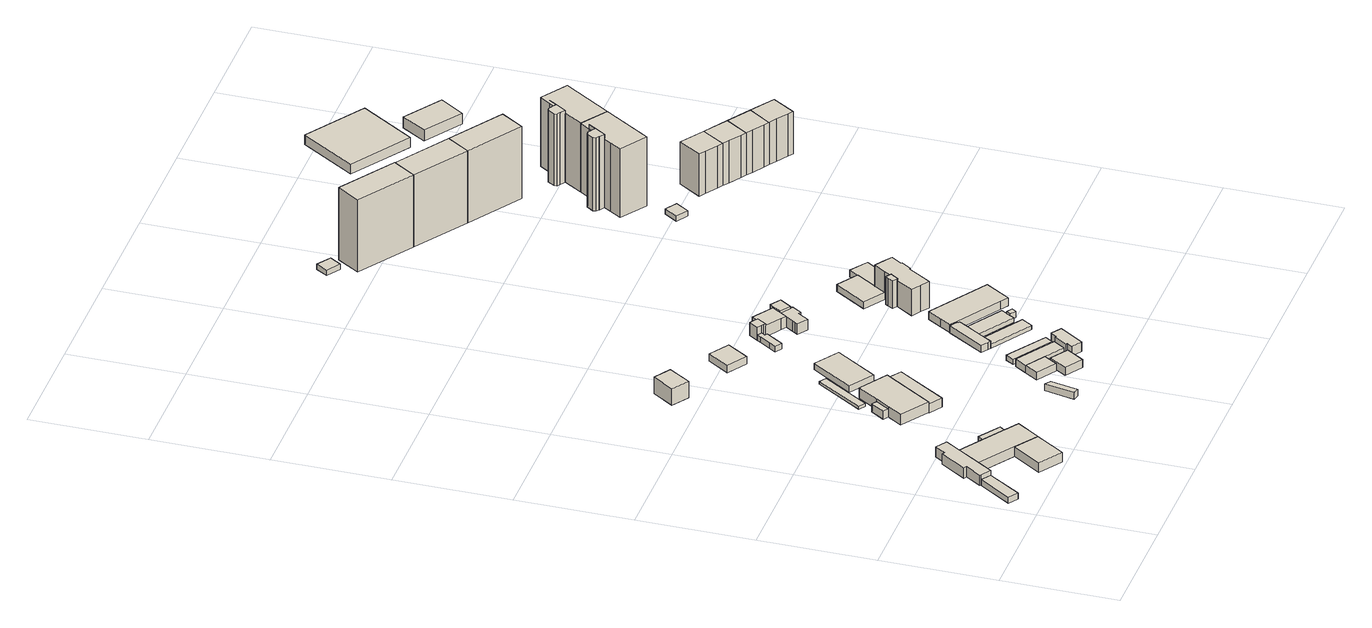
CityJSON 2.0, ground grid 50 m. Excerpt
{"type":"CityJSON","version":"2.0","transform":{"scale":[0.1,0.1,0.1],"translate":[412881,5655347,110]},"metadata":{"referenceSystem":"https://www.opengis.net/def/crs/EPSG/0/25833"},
"CityObjects":{
"building1":{"type":"Building","attributes":{"name":"Botanischer Garten der Technischen Universität Dresden","Dachtyp_tdc":"tdcPolyFlatRoof","Gemeindeschluessel":14612000,"Dachneigung":5.53,"QualitaetDacherkennung":78,"Geometrietyp2DReferenz":"3000","measuredHeight":3,"function":"31001_3023","roofType":"2100"},"geometry":[{"type":"Solid","lod":"1","boundaries":[[[[0,1,2,3]],[[4,5,6,7]],[[3,5,4,0]],[[2,6,5,3]],[[1,7,6,2]],[[0,4,7,1]]]]}]},
"building2":{"type":"Building","attributes":{"name":"Botanischer Garten der Technischen Universität Dresden","Dachtyp_tdc":"tdcPolyFlatRoof","Gemeindeschluessel":14612000,"Dachneigung":10.25,"QualitaetDacherkennung":73,"Geometrietyp2DReferenz":"3000","measuredHeight":5.51,"function":"31001_3023","roofType":"2100"},"geometry":[{"type":"Solid","lod":"1","boundaries":[[[[8,9,10,11,12,13,14,15,16,17,18]],[[19,20,21,22,23,24,25,26,27,28,29]],[[18,20,19,8]],[[17,21,20,18]],[[16,22,21,17]],[[15,23,22,16]],[[14,24,23,15]],[[13,25,24,14]],[[12,26,25,13]],[[11,27,26,12]],[[10,28,27,11]],[[9,29,28,10]],[[8,19,29,9]]]]}]},
"building3":{"type":"Building","attributes":{"name":"Botanischer Garten der Technischen Universität Dresden","Dachtyp_tdc":"tdcGableRoof","Gemeindeschluessel":14612000,"Dachneigung":22.83,"QualitaetDacherkennung":67,"Geometrietyp2DReferenz":"3000","measuredHeight":5.96,"function":"31001_3023","roofType":"3100"},"geometry":[{"type":"Solid","lod":"1","boundaries":[[[[30,31,32,33]],[[34,35,36,37]],[[33,35,34,30]],[[32,36,35,33]],[[31,37,36,32]],[[30,34,37,31]]]]}]},
"building4":{"type":"Building","attributes":{"name":"Botanischer Garten der Technischen Universität Dresden","Gemeindeschluessel":14612000,"Geometrietyp2DReferenz":"3000","function":"31001_3023","roofType":"9999"},"children":["building4-1","building4-2"]},
"building4-1":{"type":"BuildingPart","attributes":{"Dachtyp_tdc":"tdcFreeFormRoof","Dachneigung":22.62,"QualitaetDacherkennung":15,"Geometrietyp2DReferenz":"3000","measuredHeight":3.88,"roofType":"5000"},"parents":["building4"],"geometry":[{"type":"Solid","lod":"1","boundaries":[[[[38,39,40,41]],[[42,43,44,45]],[[41,43,42,38]],[[40,44,43,41]],[[39,45,44,40]],[[38,42,45,39]]]]}]},
"building4-2":{"type":"BuildingPart","attributes":{"Dachtyp_tdc":"tdcGableRoof","Dachneigung":22.24,"QualitaetDacherkennung":70,"Geometrietyp2DReferenz":"3000","measuredHeight":5.74,"roofType":"3100"},"parents":["building4"],"geometry":[{"type":"Solid","lod":"1","boundaries":[[[[46,47,48,49,50,51,52,53]],[[42,45,54,55,56,57,58,59]],[[53,45,42,46]],[[52,54,45,53]],[[51,55,54,52]],[[50,56,55,51]],[[49,57,56,50]],[[48,58,57,49]],[[47,59,58,48]],[[46,42,59,47]]]]}]},
"building5":{"type":"Building","attributes":{"name":"Botanischer Garten der Technischen Universität Dresden","Gemeindeschluessel":14612000,"Geometrietyp2DReferenz":"3000","function":"31001_3023","roofType":"9999"},"children":["building5-1","building5-2"]},
"building5-1":{"type":"BuildingPart","attributes":{"Dachtyp_tdc":"tdcGableRoof","Dachneigung":27.25,"QualitaetDacherkennung":62,"Geometrietyp2DReferenz":"3000","measuredHeight":6.7,"roofType":"3100"},"parents":["building5"],"geometry":[{"type":"Solid","lod":"1","boundaries":[[[[60,61,62,63,64,65]],[[66,67,68,69,70,71]],[[65,67,66,60]],[[64,68,67,65]],[[63,69,68,64]],[[62,70,69,63]],[[61,71,70,62]],[[60,66,71,61]]]]}]},
"building5-2":{"type":"BuildingPart","attributes":{"Dachtyp_tdc":"tdcPolyFlatRoof","Dachneigung":26.25,"QualitaetDacherkennung":67,"Geometrietyp2DReferenz":"3000","measuredHeight":4.37,"roofType":"2100"},"parents":["building5"],"geometry":[{"type":"Solid","lod":"1","boundaries":[[[[72,73,74,75]],[[76,67,66,77]],[[75,67,76,72]],[[74,66,67,75]],[[73,77,66,74]],[[72,76,77,73]]]]}]},
"building6":{"type":"Building","attributes":{"name":"Botanischer Garten der Technischen Universität Dresden","Dachtyp_tdc":"tdcFreeFormRoof","Gemeindeschluessel":14612000,"Dachneigung":52.84,"QualitaetDacherkennung":47,"Geometrietyp2DReferenz":"3000","measuredHeight":2.51,"function":"31001_3023","roofType":"5000"},"geometry":[{"type":"Solid","lod":"1","boundaries":[[[[78,79,80,81]],[[82,83,84,85]],[[81,83,82,78]],[[80,84,83,81]],[[79,85,84,80]],[[78,82,85,79]]]]}]},
"building7":{"type":"Building","attributes":{"name":"Botanischer Garten der Technischen Universität Dresden","Dachtyp_tdc":"tdcGableRoof","Gemeindeschluessel":14612000,"Dachneigung":26.02,"QualitaetDacherkennung":59,"Geometrietyp2DReferenz":"3000","measuredHeight":5.06,"function":"31001_3023","roofType":"3100"},"geometry":[{"type":"Solid","lod":"1","boundaries":[[[[86,87,88,89]],[[90,91,92,93]],[[89,91,90,86]],[[88,92,91,89]],[[87,93,92,88]],[[86,90,93,87]]]]}]},
"building8":{"type":"Building","attributes":{"name":"Botanischer Garten der Technischen Universität Dresden","Dachtyp_tdc":"tdcFreeFormRoof","Gemeindeschluessel":14612000,"Dachneigung":35.93,"QualitaetDacherkennung":25,"Geometrietyp2DReferenz":"3000","measuredHeight":3.64,"function":"31001_3023","roofType":"5000"},"geometry":[{"type":"Solid","lod":"1","boundaries":[[[[94,95,96,97]],[[98,99,100,101]],[[97,99,98,94]],[[96,100,99,97]],[[95,101,100,96]],[[94,98,101,95]]]]}]},
"building9":{"type":"Building","attributes":{"Dachtyp_tdc":"tdcPolyFlatRoof","Gemeindeschluessel":14612000,"Dachneigung":0,"QualitaetDacherkennung":75,"Geometrietyp2DReferenz":"3000","measuredHeight":7.71,"function":"31001_2000","roofType":"1000"},"geometry":[{"type":"Solid","lod":"1","boundaries":[[[[102,103,104,105]],[[106,107,108,109]],[[105,107,106,102]],[[104,108,107,105]],[[103,109,108,104]],[[102,106,109,103]]]]}]},
"building10":{"type":"Building","attributes":{"name":"Botanischer Garten der Technischen Universität Dresden","Dachtyp_tdc":"tdcPolyFlatRoof","Gemeindeschluessel":14612000,"Dachneigung":0,"QualitaetDacherkennung":34,"Geometrietyp2DReferenz":"3000","measuredHeight":3,"function":"31001_3023","roofType":"1000"},"geometry":[{"type":"Solid","lod":"1","boundaries":[[[[110,111,112,113]],[[114,115,116,117]],[[113,115,114,110]],[[112,116,115,113]],[[111,117,116,112]],[[110,114,117,111]]]]}]},
"building11":{"type":"Building","attributes":{"name":"Botanischer Garten der Technischen Universität Dresden","Dachtyp_tdc":"tdcGableRoof","Gemeindeschluessel":14612000,"Dachneigung":20.56,"QualitaetDacherkennung":50,"Geometrietyp2DReferenz":"3000","measuredHeight":4.34,"function":"31001_3023","roofType":"3100"},"geometry":[{"type":"Solid","lod":"1","boundaries":[[[[118,119,120,121]],[[122,123,124,125]],[[121,123,122,118]],[[120,124,123,121]],[[119,125,124,120]],[[118,122,125,119]]]]}]},
"building12":{"type":"Building","attributes":{"name":"Botanischer Garten der Technischen Universität Dresden","Dachtyp_tdc":"tdcFreeFormRoof","Gemeindeschluessel":14612000,"Dachneigung":25.49,"QualitaetDacherkennung":22,"Geometrietyp2DReferenz":"3000","measuredHeight":4.76,"function":"31001_3023","roofType":"5000"},"geometry":[{"type":"Solid","lod":"1","boundaries":[[[[126,127,128,129]],[[130,131,132,133]],[[129,131,130,126]],[[128,132,131,129]],[[127,133,132,128]],[[126,130,133,127]]]]}]},
"building13":{"type":"Building","attributes":{"Dachtyp_tdc":"tdcPolyFlatRoof","Gemeindeschluessel":14612000,"Dachneigung":0,"QualitaetDacherkennung":91,"Geometrietyp2DReferenz":"3000","measuredHeight":3.35,"function":"31001_2000","roofType":"1000"},"geometry":[{"type":"Solid","lod":"1","boundaries":[[[[134,135,136,137]],[[138,139,140,141]],[[137,139,138,134]],[[136,140,139,137]],[[135,141,140,136]],[[134,138,141,135]]]]}]},
"building14":{"type":"Building","attributes":{"name":"Botanischer Garten der Technischen Universität Dresden","Dachtyp_tdc":"tdcGableRoof","Gemeindeschluessel":14612000,"Dachneigung":21.24,"QualitaetDacherkennung":56,"Geometrietyp2DReferenz":"3000","measuredHeight":4.22,"function":"31001_3023","roofType":"3100"},"geometry":[{"type":"Solid","lod":"1","boundaries":[[[[142,143,144,145]],[[146,147,148,149]],[[145,147,146,142]],[[144,148,147,145]],[[143,149,148,144]],[[142,146,149,143]]]]}]},
"building15":{"type":"Building","attributes":{"name":"Botanischer Garten der Technischen Universität Dresden","Dachtyp_tdc":"tdcGableRoof","Gemeindeschluessel":14612000,"Dachneigung":30.75,"QualitaetDacherkennung":60,"Geometrietyp2DReferenz":"3000","measuredHeight":3.03,"function":"31001_3023","roofType":"3100"},"geometry":[{"type":"Solid","lod":"1","boundaries":[[[[150,151,152,153]],[[154,155,156,157]],[[153,155,154,150]],[[152,156,155,153]],[[151,157,156,152]],[[150,154,157,151]]]]}]},
"building16":{"type":"Building","attributes":{"name":"Botanischer Garten der Technischen Universität Dresden","Dachtyp_tdc":"tdcFreeFormRoof","Gemeindeschluessel":14612000,"Dachneigung":17.38,"QualitaetDacherkennung":49,"Geometrietyp2DReferenz":"3000","measuredHeight":5.72,"function":"31001_3023","roofType":"5000"},"geometry":[{"type":"Solid","lod":"1","boundaries":[[[[158,159,160,161,162,163,164,165]],[[166,167,168,169,170,171,172,173]],[[165,167,166,158]],[[164,168,167,165]],[[163,169,168,164]],[[162,170,169,163]],[[161,171,170,162]],[[160,172,171,161]],[[159,173,172,160]],[[158,166,173,159]]]]}]},
"building17":{"type":"Building","attributes":{"name":"Botanischer Garten der Technischen Universität Dresden","Dachtyp_tdc":"tdcGableRoof","Gemeindeschluessel":14612000,"Dachneigung":25,"QualitaetDacherkennung":39,"Geometrietyp2DReferenz":"3000","measuredHeight":4.21,"function":"31001_3023","roofType":"3100"},"geometry":[{"type":"Solid","lod":"1","boundaries":[[[[174,175,176,177,178,179,180,181,182,183,184]],[[185,186,187,188,189,190,191,192,193,194,195]],[[184,186,185,174]],[[183,187,186,184]],[[182,188,187,183]],[[181,189,188,182]],[[180,190,189,181]],[[179,191,190,180]],[[178,192,191,179]],[[177,193,192,178]],[[176,194,193,177]],[[175,195,194,176]],[[174,185,195,175]]]]}]},
"building18":{"type":"Building","attributes":{"name":"Botanischer Garten der Technischen Universität Dresden","Dachtyp_tdc":"tdcFreeFormRoof","Gemeindeschluessel":14612000,"Dachneigung":41.84,"QualitaetDacherkennung":37,"Geometrietyp2DReferenz":"3000","measuredHeight":3.21,"function":"31001_3023","roofType":"5000"},"geometry":[{"type":"Solid","lod":"1","boundaries":[[[[196,197,198,199]],[[200,201,202,203]],[[199,201,200,196]],[[198,202,201,199]],[[197,203,202,198]],[[196,200,203,197]]]]}]},
"building19":{"type":"Building","attributes":{"name":"Botanischer Garten der Technischen Universität Dresden","Gemeindeschluessel":14612000,"Geometrietyp2DReferenz":"3000","function":"31001_3023","roofType":"9999"},"children":["building19-1","building19-2","building19-3","building19-4"]},
"building19-1":{"type":"BuildingPart","attributes":{"Dachtyp_tdc":"tdcPolyFlatRoof","Dachneigung":5.89,"QualitaetDacherkennung":60,"Geometrietyp2DReferenz":"3000","measuredHeight":2.79,"roofType":"2100"},"parents":["building19"],"geometry":[{"type":"Solid","lod":"1","boundaries":[[[[204,205,206,207,208,209,210,211,212]],[[213,214,215,216,217,218,219,220,221]],[[212,214,213,204]],[[211,215,214,212]],[[210,216,215,211]],[[209,217,216,210]],[[208,218,217,209]],[[207,219,218,208]],[[206,220,219,207]],[[205,221,220,206]],[[204,213,221,205]]]]}]},
"building19-2":{"type":"BuildingPart","attributes":{"Dachtyp_tdc":"tdcPolyFlatRoof","Dachneigung":0,"QualitaetDacherkennung":46,"Geometrietyp2DReferenz":"3000","measuredHeight":5.2,"roofType":"1000"},"parents":["building19"],"geometry":[{"type":"Solid","lod":"1","boundaries":[[[[222,223,224,225,226,227,228]],[[229,230,231,232,233,234,235]],[[228,230,229,222]],[[227,231,230,228]],[[226,232,231,227]],[[225,233,232,226]],[[224,234,233,225]],[[223,235,234,224]],[[222,229,235,223]]]]}]},
"building19-3":{"type":"BuildingPart","attributes":{"Dachtyp_tdc":"tdcFreeFormRoof","Dachneigung":46.63,"QualitaetDacherkennung":18,"Geometrietyp2DReferenz":"3000","measuredHeight":7.2,"roofType":"5000"},"parents":["building19"],"geometry":[{"type":"Solid","lod":"1","boundaries":[[[[236,237,238,239,240,241,242]],[[243,213,221,244,245,234,233]],[[242,243,233,236]],[[241,213,243,242]],[[240,221,213,241]],[[239,244,221,240]],[[238,245,244,239]],[[237,234,245,238]],[[236,233,234,237]]]]}]},
"building19-4":{"type":"BuildingPart","attributes":{"Dachtyp_tdc":"tdcGableRoof","Dachneigung":36.79,"QualitaetDacherkennung":11,"Geometrietyp2DReferenz":"3000","measuredHeight":7.29,"roofType":"3100"},"parents":["building19"],"geometry":[{"type":"Solid","lod":"1","boundaries":[[[[246,247,248,249,250]],[[251,252,230,229,253]],[[250,252,251,246]],[[249,230,252,250]],[[248,229,230,249]],[[247,253,229,248]],[[246,251,253,247]]]]}]},
"building20":{"type":"Building","attributes":{"name":"Botanischer Garten der Technischen Universität Dresden","Dachtyp_tdc":"tdcPolyFlatRoof","Gemeindeschluessel":14612000,"Dachneigung":5.19,"QualitaetDacherkennung":68,"Geometrietyp2DReferenz":"3000","measuredHeight":5.17,"function":"31001_3023","roofType":"2100"},"geometry":[{"type":"Solid","lod":"1","boundaries":[[[[254,255,256,257,258,259,260,261,262,263]],[[264,265,266,267,268,269,270,271,272,273]],[[263,265,264,254]],[[262,266,265,263]],[[261,267,266,262]],[[260,268,267,261]],[[259,269,268,260]],[[258,270,269,259]],[[257,271,270,258]],[[256,272,271,257]],[[255,273,272,256]],[[254,264,273,255]]]]}]},
"building21":{"type":"Building","attributes":{"name":"Botanischer Garten der Technischen Universität Dresden","Gemeindeschluessel":14612000,"Geometrietyp2DReferenz":"3000","function":"31001_3023","roofType":"9999"},"children":["building21-1","building21-2"]},
"building21-1":{"type":"BuildingPart","attributes":{"Dachtyp_tdc":"tdcPolyFlatRoof","Dachneigung":4.58,"QualitaetDacherkennung":38,"Geometrietyp2DReferenz":"3000","measuredHeight":3,"roofType":"2100"},"parents":["building21"],"geometry":[{"type":"Solid","lod":"1","boundaries":[[[[274,275,276,277]],[[278,279,280,281]],[[277,279,278,274]],[[276,280,279,277]],[[275,281,280,276]],[[274,278,281,275]]]]}]},
"building21-2":{"type":"BuildingPart","attributes":{"Dachtyp_tdc":"tdcGableRoof","Dachneigung":31.6,"QualitaetDacherkennung":53,"Geometrietyp2DReferenz":"3000","measuredHeight":3.16,"roofType":"3100"},"parents":["building21"],"geometry":[{"type":"Solid","lod":"1","boundaries":[[[[282,283,284,285,286,287,288,289]],[[290,291,292,293,294,280,295,279]],[[289,291,290,282]],[[288,292,291,289]],[[287,293,292,288]],[[286,294,293,287]],[[285,280,294,286]],[[284,295,280,285]],[[283,279,295,284]],[[282,290,279,283]]]]}]},
"building22":{"type":"Building","attributes":{"name":"Botanischer Garten der Technischen Universität Dresden","Dachtyp_tdc":"tdcGableRoof","Gemeindeschluessel":14612000,"Dachneigung":29.39,"QualitaetDacherkennung":63,"Geometrietyp2DReferenz":"3000","measuredHeight":5.51,"function":"31001_3023","roofType":"3100"},"geometry":[{"type":"Solid","lod":"1","boundaries":[[[[296,297,298,299,300,301,302]],[[303,304,305,306,307,308,309]],[[302,304,303,296]],[[301,305,304,302]],[[300,306,305,301]],[[299,307,306,300]],[[298,308,307,299]],[[297,309,308,298]],[[296,303,309,297]]]]}]},
"building23":{"type":"Building","attributes":{"name":"Botanischer Garten der Technischen Universität Dresden","Gemeindeschluessel":14612000,"Geometrietyp2DReferenz":"3000","function":"31001_3023","roofType":"9999"},"children":["building23-1","building23-2"]},
"building23-1":{"type":"BuildingPart","attributes":{"Dachtyp_tdc":"tdcFreeFormRoof","Dachneigung":41.44,"QualitaetDacherkennung":62,"Geometrietyp2DReferenz":"3000","measuredHeight":14.4,"roofType":"5000"},"parents":["building23"],"geometry":[{"type":"Solid","lod":"1","boundaries":[[[[310,311,312,313,314,315,316,317,318,319,320,321,322,323]],[[324,325,326,327,328,329,330,331,332,333,334,335,336,337]],[[323,325,324,310]],[[322,326,325,323]],[[321,327,326,322]],[[320,328,327,321]],[[319,329,328,320]],[[318,330,329,319]],[[317,331,330,318]],[[316,332,331,317]],[[315,333,332,316]],[[314,334,333,315]],[[313,335,334,314]],[[312,336,335,313]],[[311,337,336,312]],[[310,324,337,311]]]]}]},
"building23-2":{"type":"BuildingPart","attributes":{"Dachtyp_tdc":"tdcGableRoof","Dachneigung":30.18,"QualitaetDacherkennung":36,"Geometrietyp2DReferenz":"3000","measuredHeight":13.61,"roofType":"3100"},"parents":["building23"],"geometry":[{"type":"Solid","lod":"1","boundaries":[[[[338,339,340,341,342,343,344]],[[345,331,330,346,347,348,332]],[[344,331,345,338]],[[343,330,331,344]],[[342,346,330,343]],[[341,347,346,342]],[[340,348,347,341]],[[339,332,348,340]],[[338,345,332,339]]]]}]},
"building24":{"type":"Building","attributes":{"name":"Botanischer Garten der Technischen Universität Dresden","Gemeindeschluessel":14612000,"Geometrietyp2DReferenz":"3000","function":"31001_3023","roofType":"9999"},"children":["building24-1","building24-2"]},
"building24-1":{"type":"BuildingPart","attributes":{"Dachtyp_tdc":"tdcPolyFlatRoof","Dachneigung":0,"QualitaetDacherkennung":59,"Geometrietyp2DReferenz":"3000","measuredHeight":3.08,"roofType":"1000"},"parents":["building24"],"geometry":[{"type":"Solid","lod":"1","boundaries":[[[[349,350,351,352,353,354,355]],[[356,357,358,359,360,361,362]],[[354,357,356,355]],[[353,358,357,354]],[[352,359,358,353]],[[351,360,359,352]],[[350,361,360,351]],[[349,362,361,350]],[[355,356,362,349]]]]}]},
"building24-2":{"type":"BuildingPart","attributes":{"Dachtyp_tdc":"tdcPolyFlatRoof","Dachneigung":0,"QualitaetDacherkennung":82,"Geometrietyp2DReferenz":"3000","measuredHeight":3.12,"roofType":"1000"},"parents":["building24"],"geometry":[{"type":"Solid","lod":"1","boundaries":[[[[363,364,365,366,367]],[[368,356,362,369,370]],[[367,356,368,363]],[[366,362,356,367]],[[365,369,362,366]],[[364,370,369,365]],[[363,368,370,364]]]]}]},
"building25":{"type":"Building","attributes":{"Dachtyp_tdc":"tdcPolyFlatRoof","Gemeindeschluessel":14612000,"Dachneigung":0,"QualitaetDacherkennung":64,"Geometrietyp2DReferenz":"3000","measuredHeight":2.39,"function":"31001_9998","roofType":"1000"},"geometry":[{"type":"Solid","lod":"1","boundaries":[[[[371,372,373,374]],[[375,376,377,378]],[[374,376,375,371]],[[373,377,376,374]],[[372,378,377,373]],[[371,375,378,372]]]]}]},
"building26":{"type":"Building","attributes":{"Dachtyp_tdc":"tdcPolyFlatRoof","Gemeindeschluessel":14612000,"Dachneigung":0,"QualitaetDacherkennung":46,"Geometrietyp2DReferenz":"3000","measuredHeight":33.78,"function":"31001_9998","roofType":"1000"},"geometry":[{"type":"Solid","lod":"1","boundaries":[[[[379,380,381,382]],[[383,384,385,386]],[[382,384,383,379]],[[381,385,384,382]],[[380,386,385,381]],[[379,383,386,380]]]]}]},
"building27":{"type":"Building","attributes":{"Dachtyp_tdc":"tdcPolyFlatRoof","Gemeindeschluessel":14612000,"Dachneigung":0,"QualitaetDacherkennung":45,"Geometrietyp2DReferenz":"3000","measuredHeight":33.74,"function":"31001_9998","roofType":"1000"},"geometry":[{"type":"Solid","lod":"1","boundaries":[[[[387,388,389,390]],[[391,392,384,383]],[[390,392,391,387]],[[389,384,392,390]],[[388,383,384,389]],[[387,391,383,388]]]]}]},
"building28":{"type":"Building","attributes":{"Dachtyp_tdc":"tdcPolyFlatRoof","Gemeindeschluessel":14612000,"Dachneigung":0,"QualitaetDacherkennung":86,"Geometrietyp2DReferenz":"3000","measuredHeight":2.37,"function":"31001_9998","roofType":"1000"},"geometry":[{"type":"Solid","lod":"1","boundaries":[[[[393,394,395,396]],[[397,398,399,400]],[[396,398,397,393]],[[395,399,398,396]],[[394,400,399,395]],[[393,397,400,394]]]]}]},
"building29":{"type":"Building","attributes":{"Dachtyp_tdc":"tdcPolyFlatRoof","Gemeindeschluessel":14612000,"Dachneigung":0,"QualitaetDacherkennung":43,"Geometrietyp2DReferenz":"3000","measuredHeight":33.72,"function":"31001_9998","roofType":"1000"},"geometry":[{"type":"Solid","lod":"1","boundaries":[[[[390,401,402,387]],[[392,391,403,404]],[[387,391,392,390]],[[402,403,391,387]],[[401,404,403,402]],[[390,392,404,401]]]]}]},
"building30":{"type":"Building","attributes":{"Gemeindeschluessel":14612000,"Geometrietyp2DReferenz":"3000","function":"31001_9998","roofType":"9999"},"children":["building30-1","building30-2"]},
"building30-1":{"type":"BuildingPart","attributes":{"Dachtyp_tdc":"tdcHipAndGableRoof","Dachneigung":16.52,"QualitaetDacherkennung":16,"Geometrietyp2DReferenz":"3000","measuredHeight":33.97,"roofType":"5000"},"parents":["building30"],"geometry":[{"type":"Solid","lod":"1","boundaries":[[[[405,406,407,408,409,410,411]],[[412,413,414,415,416,417,418]],[[411,413,412,405]],[[410,414,413,411]],[[409,415,414,410]],[[408,416,415,409]],[[407,417,416,408]],[[406,418,417,407]],[[405,412,418,406]]]]}]},
"building30-2":{"type":"BuildingPart","attributes":{"Dachtyp_tdc":"tdcPolyFlatRoof","Dachneigung":12.11,"QualitaetDacherkennung":37,"Geometrietyp2DReferenz":"3000","measuredHeight":34.78,"roofType":"2100"},"parents":["building30"],"geometry":[{"type":"MultiSurface","lod":"1","boundaries":[[[419,420,421,422,423,424,425,426,427,428,429,430]],[[431,432,433,434,435,413,436,437,438,439,440,441]],[[430,432,431,419]],[[429,433,432,430]],[[428,434,433,429]],[[427,435,434,428]],[[426,413,435,427]],[[436,425,424,437]],[[423,438,437,424]],[[422,439,438,423]],[[421,440,439,422]],[[420,441,440,421]],[[419,431,441,420]]]}]},
"building31":{"type":"Building","attributes":{"Dachtyp_tdc":"tdcPolyFlatRoof","Gemeindeschluessel":14612000,"Dachneigung":0,"QualitaetDacherkennung":52,"Geometrietyp2DReferenz":"3000","measuredHeight":19.74,"function":"31001_9998","roofType":"1000"},"geometry":[{"type":"Solid","lod":"1","boundaries":[[[[442,443,444,445,446,447]],[[448,449,450,451,452,453]],[[447,449,448,442]],[[446,450,449,447]],[[445,451,450,446]],[[444,452,451,445]],[[443,453,452,444]],[[442,448,453,443]]]]}]},
"building32":{"type":"Building","attributes":{"Dachtyp_tdc":"tdcPolyFlatRoof","Gemeindeschluessel":14612000,"Dachneigung":0,"QualitaetDacherkennung":51,"Geometrietyp2DReferenz":"3000","measuredHeight":19.69,"function":"31001_9998","roofType":"1000"},"geometry":[{"type":"Solid","lod":"1","boundaries":[[[[454,455,445,444,456,457]],[[458,459,460,452,451,461]],[[457,459,458,454]],[[456,460,459,457]],[[444,452,460,456]],[[445,451,452,444]],[[455,461,451,445]],[[454,458,461,455]]]]}]},
"building33":{"type":"Building","attributes":{"Gemeindeschluessel":14612000,"Geometrietyp2DReferenz":"3000","function":"31001_9998","roofType":"9999"},"children":["building33-1","building33-2"]},
"building33-1":{"type":"BuildingPart","attributes":{"Dachtyp_tdc":"tdcHipAndGableRoof","Dachneigung":15.51,"QualitaetDacherkennung":18,"Geometrietyp2DReferenz":"3000","measuredHeight":34.06,"roofType":"5000"},"parents":["building33"],"geometry":[{"type":"Solid","lod":"1","boundaries":[[[[462,463,464,465,466,467,468,469]],[[470,471,472,473,474,415,414,475]],[[469,471,470,462]],[[468,472,471,469]],[[467,473,472,468]],[[466,474,473,467]],[[465,415,474,466]],[[464,414,415,465]],[[463,475,414,464]],[[462,470,475,463]]]]}]},
"building33-2":{"type":"BuildingPart","attributes":{"Dachtyp_tdc":"tdcFreeFormRoof","Dachneigung":12.85,"QualitaetDacherkennung":18,"Geometrietyp2DReferenz":"3000","measuredHeight":34.31,"roofType":"5000"},"parents":["building33"],"geometry":[{"type":"Solid","lod":"1","boundaries":[[[[476,477,478,479,480,479,481,482,483,484,485,486]],[[487,488,489,490,491,492,493,494,472,494,470,495]],[[486,488,487,476]],[[485,489,488,486]],[[484,490,489,485]],[[483,491,490,484]],[[482,492,491,483]],[[481,493,492,482]],[[479,494,493,481]],[[478,470,494,479]],[[477,495,470,478]],[[476,487,495,477]]]]}]},
"building34":{"type":"Building","attributes":{"Dachtyp_tdc":"tdcPolyFlatRoof","Gemeindeschluessel":14612000,"Dachneigung":0,"QualitaetDacherkennung":52,"Geometrietyp2DReferenz":"3000","measuredHeight":19.69,"function":"31001_9998","roofType":"1000"},"geometry":[{"type":"Solid","lod":"1","boundaries":[[[[454,496,497,498,499,455]],[[458,461,500,501,502,503]],[[455,461,458,454]],[[499,500,461,455]],[[498,501,500,499]],[[497,502,501,498]],[[496,503,502,497]],[[454,458,503,496]]]]}]},
"building35":{"type":"Building","attributes":{"Dachtyp_tdc":"tdcPolyFlatRoof","Gemeindeschluessel":14612000,"Dachneigung":0,"QualitaetDacherkennung":50,"Geometrietyp2DReferenz":"3000","measuredHeight":19.7,"function":"31001_9998","roofType":"1000"},"geometry":[{"type":"Solid","lod":"1","boundaries":[[[[504,505,506,507,508,509]],[[510,511,512,513,514,515]],[[509,511,510,504]],[[508,512,511,509]],[[507,513,512,508]],[[506,514,513,507]],[[505,515,514,506]],[[504,510,515,505]]]]}]},
"building36":{"type":"Building","attributes":{"Dachtyp_tdc":"tdcGableRoof","Gemeindeschluessel":14612000,"Dachneigung":24.74,"QualitaetDacherkennung":39,"Geometrietyp2DReferenz":"3000","measuredHeight":8.01,"function":"31001_3211","roofType":"3100"},"geometry":[{"type":"Solid","lod":"1","boundaries":[[[[516,517,518,519]],[[520,521,522,523]],[[519,521,520,516]],[[518,522,521,519]],[[517,523,522,518]],[[516,520,523,517]]]]}]},
"building37":{"type":"Building","attributes":{"name":"Berufliches Schulzentrum für Agrarwirtschaft und Ernährung Dresden","Dachtyp_tdc":"tdcPolyFlatRoof","Gemeindeschluessel":14612000,"Dachneigung":4.58,"QualitaetDacherkennung":79,"Geometrietyp2DReferenz":"3000","measuredHeight":5.56,"function":"31001_3021","roofType":"2100"},"geometry":[{"type":"Solid","lod":"1","boundaries":[[[[524,525,526,527]],[[528,529,530,531]],[[527,529,528,524]],[[526,530,529,527]],[[525,531,530,526]],[[524,528,531,525]]]]}]}
},
"vertices":[
[99,258,68],[6,117,68],[47,90,68],[140,231,68],[99,258,40],[140,231,40],[47,90,40],[6,117,40],
[140,231,90],[184,298,90],[250,398,90],[289,458,90],[243,488,90],[212,442,90],[200,450,90],[126,338,90],[139,330,90],[94,261,90],[99,258,90],[140,231,42],[99,258,42],[94,261,42],[139,330,42],[126,338,42],[200,450,42],[212,442,42],[243,488,42],[289,458,42],[250,398,42],[184,298,42],
[441,129,84],[342,195,84],[259,70,84],[359,4,84],[441,129,38],[359,4,38],[259,70,38],[342,195,38],
[363,324,75],[455,264,75],[477,296,75],[385,357,75],[363,324,40],[385,357,40],[477,296,40],[455,264,40],
[363,324,85],[250,398,85],[184,298,85],[342,195,85],[441,129,85],[507,229,85],[455,263,85],[455,264,85],[455,263,40],[507,229,40],[441,129,40],[342,195,40],[184,298,40],[250,398,40],
[464,752,93],[422,689,93],[542,610,93],[682,824,93],[561,902,93],[502,811,93],[464,752,44],[502,811,44],[561,902,44],[682,824,44],[542,610,44],[422,689,44],
[481,825,82],[443,766,82],[464,752,82],[502,811,82],[481,825,44],[443,766,44],
[508,860,60],[638,1062,60],[609,1081,60],[479,879,60],[508,860,47],[479,879,47],[609,1081,47],[638,1062,47],
[546,609,82],[601,573,82],[738,784,82],[683,820,82],[546,609,40],[683,820,40],[738,784,40],[601,573,40],
[816,95,66],[844,89,66],[868,208,66],[842,225,66],[816,95,35],[842,225,35],[868,208,35],[844,89,35],
[420,1561,86],[480,1654,86],[409,1700,86],[348,1608,86],[420,1561,9],[348,1608,9],[409,1700,9],[480,1654,9],
[808,1062,78],[703,1131,78],[584,950,78],[689,881,78],[808,1062,48],[689,881,48],[584,950,48],[703,1131,48],
[989,223,72],[1025,280,72],[941,334,72],[904,277,72],[989,223,37],[904,277,37],[941,334,37],[1025,280,37],
[969,180,74],[1044,131,74],[1094,207,74],[1019,256,74],[969,180,37],[1019,256,37],[1094,207,37],[1044,131,37],
[585,1453,79],[669,1398,79],[730,1491,79],[646,1546,79],[585,1453,45],[646,1546,45],[730,1491,45],[669,1398,45],
[973,384,73],[941,334,73],[1107,228,73],[1139,277,73],[973,384,38],[1139,277,38],[1107,228,38],[941,334,38],
[1003,432,64],[981,397,64],[1150,288,64],[1172,322,64],[1003,432,40],[1172,322,40],[1150,288,40],[981,397,40],
[1112,197,83],[1154,169,83],[1223,273,83],[1181,301,83],[1163,275,83],[1157,279,83],[1119,222,83],[1125,218,83],[1112,197,38],[1125,218,38],[1119,222,38],[1157,279,38],[1163,275,38],[1181,301,38],[1223,273,38],[1154,169,38],
[1160,672,78],[1151,677,78],[1154,681,78],[1151,683,78],[1123,701,78],[1021,540,78],[1050,522,78],[1061,515,78],[1091,562,78],[1109,590,78],[1146,650,78],[1160,672,44],[1146,650,44],[1109,590,44],[1091,562,44],[1061,515,44],[1050,522,44],[1021,540,44],[1123,701,44],[1151,683,44],[1154,681,44],[1151,677,44],
[1061,515,63],[1242,402,63],[1271,448,63],[1091,562,63],[1061,515,43],[1091,562,43],[1271,448,43],[1242,402,43],
[860,1395,74],[841,1407,74],[830,1391,74],[798,1343,74],[781,1316,74],[810,1297,74],[827,1324,74],[859,1372,74],[849,1379,74],[860,1395,48],[849,1379,48],[859,1372,48],[827,1324,48],[810,1297,48],[781,1316,48],[798,1343,48],[830,1391,48],[841,1407,48],
[1009,1395,100],[921,1452,100],[902,1424,100],[876,1384,100],[944,1340,100],[965,1327,100],[984,1357,100],[1009,1395,48],[984,1357,48],[965,1327,48],[944,1340,48],[876,1384,48],[902,1424,48],[921,1452,48],
[876,1384,109],[902,1424,109],[885,1435,109],[867,1446,109],[841,1407,109],[860,1395,109],[870,1389,109],[870,1389,48],[867,1446,48],[885,1435,48],
[1062,1380,107],[1018,1408,107],[1009,1395,107],[984,1357,107],[1028,1328,107],[1062,1380,48],[1028,1328,48],[1018,1408,48],
[1002,1288,99],[1012,1281,99],[1038,1322,99],[1028,1328,99],[984,1357,99],[965,1327,99],[943,1294,99],[935,1281,99],[927,1269,99],[971,1240,99],[1002,1288,50],[971,1240,50],[927,1269,50],[935,1281,50],[943,1294,50],[965,1327,50],[984,1357,50],[1028,1328,50],[1038,1322,50],[1012,1281,50],
[1311,488,70],[1323,507,70],[1298,522,70],[1286,504,70],[1311,488,41],[1286,504,41],[1298,522,41],[1323,507,41],
[1275,486,62],[1286,504,62],[1293,515,62],[1298,522,62],[1312,545,62],[1146,650,62],[1127,620,62],[1109,590,62],[1275,486,41],[1109,590,41],[1127,620,41],[1146,650,41],[1312,545,41],[1293,515,41],
[1344,561,82],[1378,540,82],[1446,647,82],[1191,809,82],[1152,748,82],[1123,701,82],[1154,681,82],[1344,561,45],[1154,681,45],[1123,701,45],[1152,748,45],[1191,809,45],[1446,647,45],[1378,540,45],
[1380,977,162],[1376,980,162],[1407,1027,162],[1370,1051,162],[1333,1075,162],[1300,1023,162],[1279,991,162],[1256,956,162],[1253,958,162],[1205,884,162],[1245,859,162],[1281,835,162],[1347,937,162],[1351,934,162],[1380,977,39],[1351,934,39],[1347,937,39],[1281,835,39],[1245,859,39],[1205,884,39],[1253,958,39],[1256,956,39],[1279,991,39],[1300,1023,39],[1333,1075,39],[1370,1051,39],[1407,1027,39],[1376,980,39],
[1269,977,168],[1279,991,168],[1256,1006,168],[1246,992,168],[1233,971,168],[1253,958,168],[1256,956,168],[1269,977,39],[1233,971,39],[1246,992,39],[1256,1006,39],
[1333,1075,63],[1407,1027,63],[1460,1110,63],[1462,1109,63],[1492,1154,63],[1416,1204,63],[1390,1163,63],[1390,1163,32],[1416,1204,32],[1492,1154,32],[1462,1109,32],[1460,1110,32],[1407,1027,32],[1333,1075,32],
[1300,1221,64],[1209,1082,64],[1300,1023,64],[1333,1075,64],[1390,1163,64],[1300,1221,32],[1300,1023,32],[1209,1082,32],
[834,3219,68],[802,3169,68],[861,3131,68],[893,3180,68],[834,3219,44],[893,3180,44],[861,3131,44],[802,3169,44],
[1163,3000,383],[924,3156,383],[860,3058,383],[1099,2902,383],[1163,3000,45],[1099,2902,45],[860,3058,45],[924,3156,45],
[1395,2849,382],[1163,3000,382],[1099,2902,382],[1331,2751,382],[1395,2849,45],[1331,2751,45],
[1578,1967,73],[1628,1935,73],[1666,1993,73],[1616,2025,73],[1578,1967,49],[1616,2025,49],[1666,1993,49],[1628,1935,49],
[1563,2599,382],[1627,2698,382],[1627,2698,45],[1563,2599,45],
[1607,2289,368],[1572,2235,368],[1541,2187,368],[1655,2112,368],[1788,2316,368],[1674,2391,368],[1646,2348,368],[1607,2289,47],[1646,2348,47],[1674,2391,47],[1788,2316,47],[1655,2112,47],[1541,2187,47],[1572,2235,47],
[1577,2333,389],[1558,2305,389],[1560,2292,389],[1572,2284,389],[1572,2282,389],[1594,2268,389],[1624,2314,389],[1646,2348,389],[1624,2315,389],[1602,2329,389],[1602,2328,389],[1590,2336,389],[1577,2333,47],[1590,2336,47],[1602,2328,47],[1602,2329,47],[1624,2315,47],[1624,2314,47],[1594,2268,47],[1572,2282,47],[1572,2284,47],[1560,2292,47],[1558,2305,47],
[1807,1918,245],[1859,1884,245],[1882,1870,245],[1945,1968,245],[1844,2034,245],[1780,1936,245],[1807,1918,48],[1780,1936,48],[1844,2034,48],[1945,1968,48],[1882,1870,48],[1859,1884,48],
[1982,1804,245],[2046,1902,245],[1909,1852,245],[1960,1818,245],[1982,1804,48],[1960,1818,48],[1909,1852,48],[2046,1902,48],
[1724,2469,369],[1725,2469,369],[1674,2391,369],[1788,2316,369],[1922,2522,369],[1808,2597,369],[1776,2549,369],[1742,2496,369],[1724,2469,47],[1742,2496,47],[1776,2549,47],[1808,2597,47],[1922,2522,47],[1725,2469,47],
[1703,2484,383],[1703,2483,383],[1724,2469,383],[1755,2516,383],[1776,2549,383],[1733,2530,383],[1733,2529,383],[1720,2537,383],[1707,2534,383],[1688,2505,383],[1691,2493,383],[1703,2484,47],[1691,2493,47],[1688,2505,47],[1707,2534,47],[1720,2537,47],[1733,2529,47],[1733,2530,47],[1755,2516,47],[1703,2483,47],
[2010,1786,245],[2060,1753,245],[2082,1739,245],[2146,1837,245],[2146,1837,48],[2082,1739,48],[2060,1753,48],[2010,1786,48],
[2112,1720,246],[2162,1687,246],[2184,1673,246],[2247,1771,246],[2146,1837,246],[2082,1739,246],[2112,1720,49],[2082,1739,49],[2146,1837,49],[2247,1771,49],[2184,1673,49],[2162,1687,49],
[1690,3531,90],[1537,3296,90],[1793,3129,90],[1946,3364,90],[1690,3531,45],[1946,3364,45],[1793,3129,45],[1537,3296,45],
[1850,3090,97],[2013,2982,97],[2082,3088,97],[1919,3196,97],[1850,3090,46],[1919,3196,46],[2082,3088,46],[2013,2982,46]
]}
